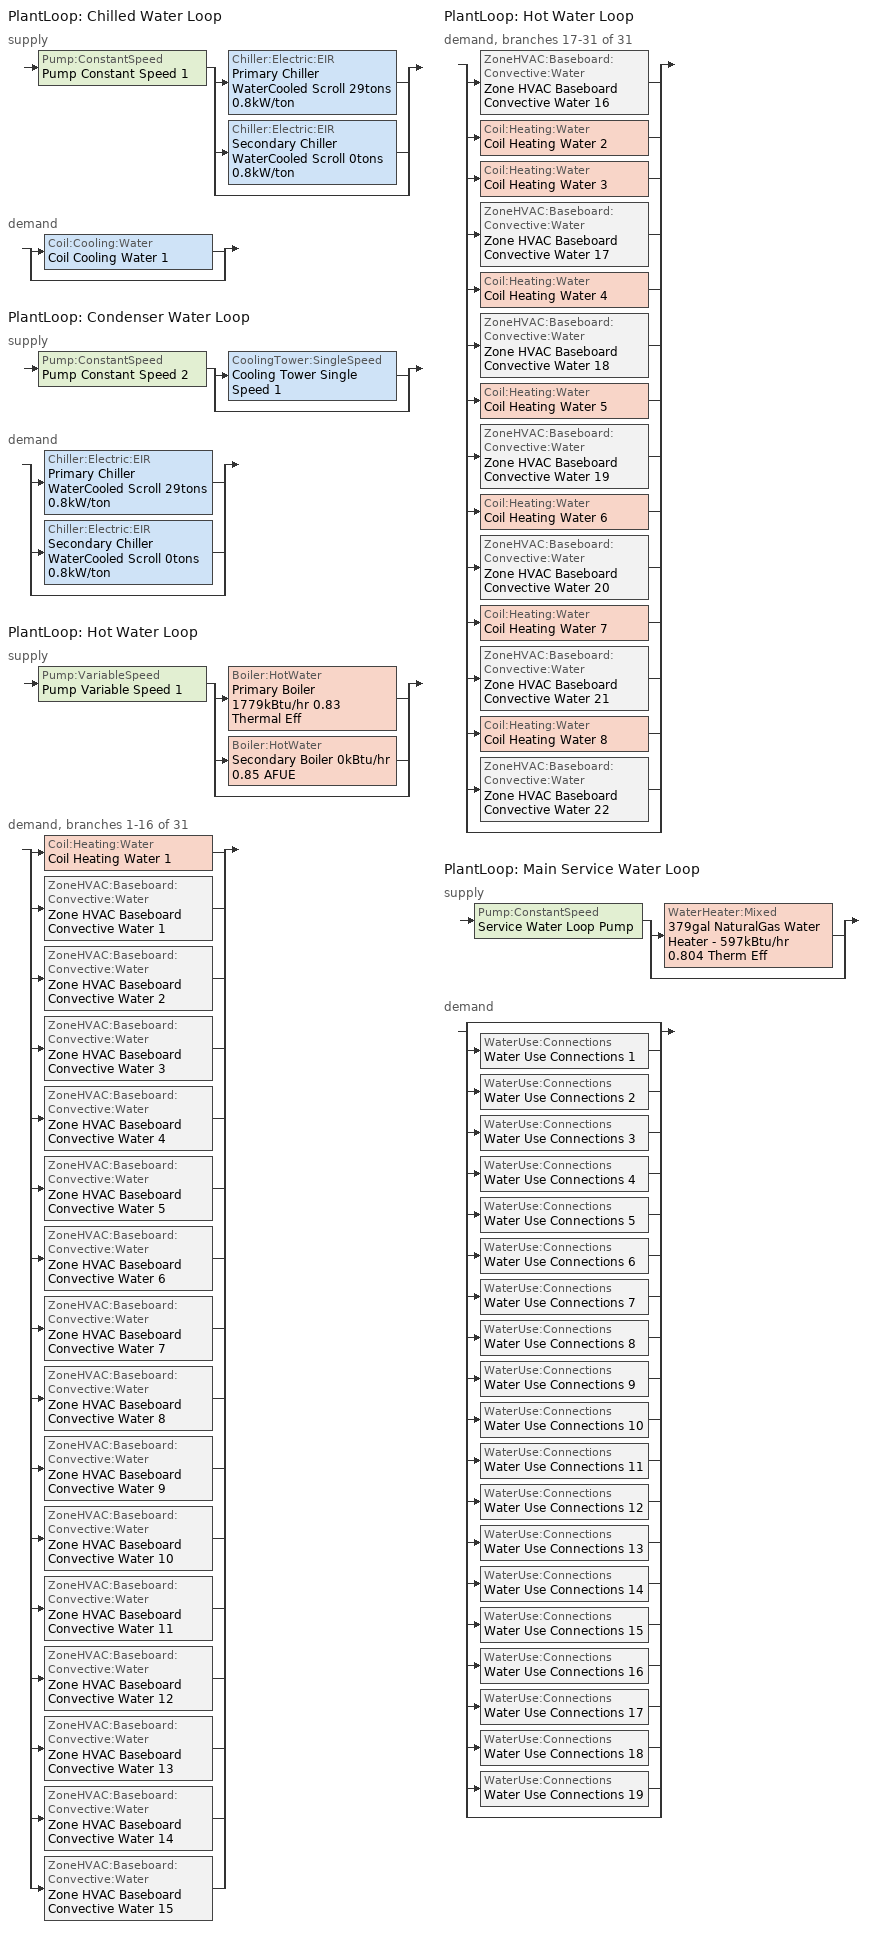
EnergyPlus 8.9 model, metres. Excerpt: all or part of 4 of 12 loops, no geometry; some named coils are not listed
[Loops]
PlantLoop 'Chilled Water Loop'
 supply: Pump:ConstantSpeed 'Pump Constant Speed 1' > split
  | Chiller:Electric:EIR 'Primary Chiller WaterCooled Scroll 29tons 0.8kW/ton'
  | Chiller:Electric:EIR 'Secondary Chiller WaterCooled Scroll 0tons 0.8kW/ton'
  | bypass
 demand: split
  | Coil:Cooling:Water 'Coil Cooling Water 1'
  | bypass
PlantLoop 'Condenser Water Loop'
 supply: Pump:ConstantSpeed 'Pump Constant Speed 2' > split
  | CoolingTower:SingleSpeed 'Cooling Tower Single Speed 1'
  | bypass
 demand: split
  | Chiller:Electric:EIR 'Primary Chiller WaterCooled Scroll 29tons 0.8kW/ton'
  | Chiller:Electric:EIR 'Secondary Chiller WaterCooled Scroll 0tons 0.8kW/ton'
  | bypass
PlantLoop 'Hot Water Loop'
 supply: Pump:VariableSpeed 'Pump Variable Speed 1' > split
  | Boiler:HotWater 'Primary Boiler 1779kBtu/hr 0.83 Thermal Eff'
  | Boiler:HotWater 'Secondary Boiler 0kBtu/hr 0.85 AFUE'
  | bypass
 demand, branches 1-16 of 31: split
  | Coil:Heating:Water 'Coil Heating Water 1'
  | ZoneHVAC:Baseboard:Convective:Water 'Zone HVAC Baseboard Convective Water 1'
  | ZoneHVAC:Baseboard:Convective:Water 'Zone HVAC Baseboard Convective Water 2'
  | ZoneHVAC:Baseboard:Convective:Water 'Zone HVAC Baseboard Convective Water 3'
  | ZoneHVAC:Baseboard:Convective:Water 'Zone HVAC Baseboard Convective Water 4'
  | ZoneHVAC:Baseboard:Convective:Water 'Zone HVAC Baseboard Convective Water 5'
  | ZoneHVAC:Baseboard:Convective:Water 'Zone HVAC Baseboard Convective Water 6'
  | ZoneHVAC:Baseboard:Convective:Water 'Zone HVAC Baseboard Convective Water 7'
  | ZoneHVAC:Baseboard:Convective:Water 'Zone HVAC Baseboard Convective Water 8'
  | ZoneHVAC:Baseboard:Convective:Water 'Zone HVAC Baseboard Convective Water 9'
  | ZoneHVAC:Baseboard:Convective:Water 'Zone HVAC Baseboard Convective Water 10'
  | ZoneHVAC:Baseboard:Convective:Water 'Zone HVAC Baseboard Convective Water 11'
  | ZoneHVAC:Baseboard:Convective:Water 'Zone HVAC Baseboard Convective Water 12'
  | ZoneHVAC:Baseboard:Convective:Water 'Zone HVAC Baseboard Convective Water 13'
  | ZoneHVAC:Baseboard:Convective:Water 'Zone HVAC Baseboard Convective Water 14'
  | ZoneHVAC:Baseboard:Convective:Water 'Zone HVAC Baseboard Convective Water 15'
PlantLoop 'Hot Water Loop'
 demand, branches 17-31 of 31: split
  | ZoneHVAC:Baseboard:Convective:Water 'Zone HVAC Baseboard Convective Water 16'
  | Coil:Heating:Water 'Coil Heating Water 2'
  | Coil:Heating:Water 'Coil Heating Water 3'
  | ZoneHVAC:Baseboard:Convective:Water 'Zone HVAC Baseboard Convective Water 17'
  | Coil:Heating:Water 'Coil Heating Water 4'
  | ZoneHVAC:Baseboard:Convective:Water 'Zone HVAC Baseboard Convective Water 18'
  | Coil:Heating:Water 'Coil Heating Water 5'
  | ZoneHVAC:Baseboard:Convective:Water 'Zone HVAC Baseboard Convective Water 19'
  | Coil:Heating:Water 'Coil Heating Water 6'
  | ZoneHVAC:Baseboard:Convective:Water 'Zone HVAC Baseboard Convective Water 20'
  | Coil:Heating:Water 'Coil Heating Water 7'
  | ZoneHVAC:Baseboard:Convective:Water 'Zone HVAC Baseboard Convective Water 21'
  | Coil:Heating:Water 'Coil Heating Water 8'
  | ZoneHVAC:Baseboard:Convective:Water 'Zone HVAC Baseboard Convective Water 22'
  | bypass
PlantLoop 'Main Service Water Loop'
 supply: Pump:ConstantSpeed 'Service Water Loop Pump' > split
  | WaterHeater:Mixed '379gal NaturalGas Water Heater - 597kBtu/hr 0.804 Therm Eff'
  | bypass
 demand: split
  | bypass
  | WaterUse:Connections 'Water Use Connections 1'
  | WaterUse:Connections 'Water Use Connections 2'
  | WaterUse:Connections 'Water Use Connections 3'
  | WaterUse:Connections 'Water Use Connections 4'
  | WaterUse:Connections 'Water Use Connections 5'
  | WaterUse:Connections 'Water Use Connections 6'
  | WaterUse:Connections 'Water Use Connections 7'
  | WaterUse:Connections 'Water Use Connections 8'
  | WaterUse:Connections 'Water Use Connections 9'
  | WaterUse:Connections 'Water Use Connections 10'
  | WaterUse:Connections 'Water Use Connections 11'
  | WaterUse:Connections 'Water Use Connections 12'
  | WaterUse:Connections 'Water Use Connections 13'
  | WaterUse:Connections 'Water Use Connections 14'
  | WaterUse:Connections 'Water Use Connections 15'
  | WaterUse:Connections 'Water Use Connections 16'
  | WaterUse:Connections 'Water Use Connections 17'
  | WaterUse:Connections 'Water Use Connections 18'
  | WaterUse:Connections 'Water Use Connections 19'
  | bypass
[ZoneHVAC:Baseboard:Convective:Water] Availability Schedule=Always On Discrete; Heating Design Capacity Method=HeatingDesignCapacity; Heating Design Capacity {W}=Autosize; Heating Design Capacity Per Floor Area {W/m2}=0; Fraction of Autosized Heating Design Capacity=0.8; U-Factor Times Area Value {W/K}=Autosize; Maximum Water Flow Rate {m3/s}=Autosize; Convergence Tolerance=0.001
Zone HVAC Baseboard Convective Water 11; Zone HVAC Baseboard Convective Water 15; Zone HVAC Baseboard Convective Water 17; Zone HVAC Baseboard Convective Water 1; Zone HVAC Baseboard Convective Water 14; Zone HVAC Baseboard Convective Water 12; Zone HVAC Baseboard Convective Water 13; Zone HVAC Baseboard Convective Water 18; Zone HVAC Baseboard Convective Water 19; Zone HVAC Baseboard Convective Water 20; Zone HVAC Baseboard Convective Water 21; Zone HVAC Baseboard Convective Water 22; Zone HVAC Baseboard Convective Water 5; Zone HVAC Baseboard Convective Water 8; Zone HVAC Baseboard Convective Water 6; Zone HVAC Baseboard Convective Water 9; Zone HVAC Baseboard Convective Water 7; Zone HVAC Baseboard Convective Water 10; Zone HVAC Baseboard Convective Water 2; Zone HVAC Baseboard Convective Water 3; Zone HVAC Baseboard Convective Water 4; Zone HVAC Baseboard Convective Water 16
[Coil:Heating:Water] Availability Schedule=Always On Discrete; U-Factor Times Area Value {W/K}=Autosize; Maximum Water Flow Rate {m3/s}=Autosize; Rated Inlet Water Temperature {C}=82.2; Rated Inlet Air Temperature {C}=16.6; Rated Outlet Water Temperature {C}=71.1; Rated Outlet Air Temperature {C}=32.2; Rated Ratio for Air and Water Convection=0.5
Name | Performance Input Method | Rated Capacity {W}
Coil Heating Water 3; Coil Heating Water 4; Coil Heating Water 5; Coil Heating Water 6; Coil Heating Water 7 | UFactorTimesAreaAndDesignWaterFlowRate | Autosize
Coil Heating Water 8 | NominalCapacity | 282.592
[SetpointManager:Scheduled] Control Variable=Temperature
Name | Schedule
Setpoint Manager Scheduled 2 | CHW Temp
Setpoint Manager Scheduled 3 | CW Temp
Service hot water setpoint manager | Service Water Loop Temp - 140F
[PlantLoop] Fluid Type=Water; Maximum Loop Flow Rate {m3/s}=Autosize; Minimum Loop Flow Rate {m3/s}=0; Plant Loop Volume {m3}=Autocalculate; Load Distribution Scheme=Optimal; Plant Loop Demand Calculation Scheme=SingleSetpoint
Name | Plant Equipment Operation Scheme | Maximum Loop Temperature {C} | Minimum Loop Temperature {C}
Chilled Water Loop | Chilled Water Loop Operation Schemes | 100 | 0
Condenser Water Loop | Condenser Water Loop Operation Schemes | 100 | 0
Hot Water Loop | Hot Water Loop Operation Schemes | 100 | 0
Main Service Water Loop | Main Service Water Loop Operation Schemes | 60 | 10
[Sizing:Plant] Sizing Option=NonCoincident; Zone Timesteps in Averaging Window=1; Coincident Sizing Factor Mode=None
Name | Loop Type | Design Loop Exit Temperature {C} | Loop Design Temperature Difference {deltaC}
Chilled Water Loop | Cooling | 7 | 6
Condenser Water Loop | Condenser | 29 | 6
Hot Water Loop | Heating | 82 | 16
Main Service Water Loop | Heating | 60 | 5
[Pump:ConstantSpeed] Design Flow Rate {m3/s}=Autosize; Design Power Consumption {W}=Autosize; Fraction of Motor Inefficiencies to Fluid Stream=0; Pump Control Type=Intermittent; Design Power Sizing Method=PowerPerFlowPerPressure; Design Electric Power per Unit Flow Rate {W/(m3/s)}=348701.1; Design Shaft Power per Unit Flow Rate per Unit Head=1.28205
Name | Design Pump Head {Pa} | Motor Efficiency
Pump Constant Speed 1 | 179352 | 0.865
Pump Constant Speed 2 | 179352 | 0.895
Service Water Loop Pump | 558704 | 0.941
[Chiller:Electric:EIR] Reference COP {W/W}=4.5032; Reference Leaving Chilled Water Temperature {C}=6.67; Reference Entering Condenser Fluid Temperature {C}=29.4; Reference Chilled Water Flow Rate {m3/s}=Autosize; Reference Condenser Fluid Flow Rate {m3/s}=Autosize; Cooling Capacity Function of Temperature Curve=WaterCooled_Scroll_CAPFT_NECB2011; Electric Input to Cooling Output Ratio Function of Temperature Curve=WaterCooled_Scroll_EIRFT_NECB2011; Electric Input to Cooling Output Ratio Function of Part Load Ratio Curve=WaterCooled_Scroll_EIRFPLR_NECB2011; Minimum Part Load Ratio=0.25; Maximum Part Load Ratio=1; Optimum Part Load Ratio=1; Minimum Unloading Ratio=0.25; Condenser Type=WaterCooled; Condenser Fan Power Ratio {W/W}=0; Fraction of Compressor Electric Consumption Rejected by Condenser=1; Leaving Chilled Water Lower Temperature Limit {C}=2; Chiller Flow Mode=LeavingSetpointModulated; Sizing Factor=1
Name | Reference Capacity {W}
Primary Chiller WaterCooled Scroll 29tons 0.8kW/ton | 101520
Secondary Chiller WaterCooled Scroll 0tons 0.8kW/ton | 0.001
[PlantEquipmentOperationSchemes] Control Scheme Schedule Name 1=Always On Discrete
Name | Control Scheme Object Type 1 | Control Scheme Name 1
Chilled Water Loop Operation Schemes | PlantEquipmentOperation:CoolingLoad | Chilled Water Loop Cooling Operation Scheme
Condenser Water Loop Operation Schemes | PlantEquipmentOperation:CoolingLoad | Condenser Water Loop Cooling Operation Scheme
Hot Water Loop Operation Schemes | PlantEquipmentOperation:HeatingLoad | Hot Water Loop Heating Operation Scheme
Main Service Water Loop Operation Schemes | PlantEquipmentOperation:HeatingLoad | Main Service Water Loop Heating Operation Scheme
[PlantEquipmentOperation:CoolingLoad] Load Range Lower Limit 1 {W}=0; Load Range Upper Limit 1 {W}=1000000000
Name | Range Equipment List Name 1
Chilled Water Loop Cooling Operation Scheme | Chilled Water Loop Cooling Equipment List
Condenser Water Loop Cooling Operation Scheme | Condenser Water Loop Cooling Equipment List
[PlantEquipmentList]
Chilled Water Loop Cooling Equipment List: Chiller:Electric:EIR, Primary Chiller WaterCooled Scroll 29tons 0.8kW/ton, Chiller:Electric:EIR, Secondary Chiller WaterCooled Scroll 0tons 0.8kW/ton
Condenser Water Loop Cooling Equipment List: CoolingTower:SingleSpeed, Cooling Tower Single Speed 1
Hot Water Loop Heating Equipment List: Boiler:HotWater, Primary Boiler 1779kBtu/hr 0.83 Thermal Eff, Boiler:HotWater, Secondary Boiler 0kBtu/hr 0.85 AFUE
Main Service Water Loop Heating Equipment List: WaterHeater:Mixed, 379gal NaturalGas Water Heater - 597kBtu/hr 0.804 Therm Eff
[CoolingTower:SingleSpeed]
Cooling Tower Single Speed 1: Design Water Flow Rate {m3/s}=Autosize; Design Air Flow Rate {m3/s}=Autosize; Design Fan Power {W}=1612.83; Design U-Factor Times Area Value {W/K}=Autosize; Free Convection Air Flow Rate {m3/s}=Autosize; Free Convection Air Flow Rate Sizing Factor=0.1; Free Convection U-Factor Times Area Value {W/K}=Autosize; Free Convection U-Factor Times Area Value Sizing Factor=0.1; Performance Input Method=UFactorTimesAreaAndDesignWaterFlowRate; Heat Rejection Capacity and Nominal Capacity Sizing Ratio=1.25; Free Convection Capacity {W}=0; Free Convection Nominal Capacity Sizing Factor=0.1; Design Inlet Air Dry-Bulb Temperature {C}=24; Design Inlet Air Wet-Bulb Temperature {C}=24; Design Approach Temperature {deltaC}=5; Design Range Temperature {deltaC}=5; Basin Heater Capacity {W/K}=0; Basin Heater Setpoint Temperature {C}=2; Evaporation Loss Mode=LossFactor; Evaporation Loss Factor {percent/K}=0.2; Drift Loss Percent {percent}=0.008; Blowdown Calculation Mode=ConcentrationRatio; Blowdown Concentration Ratio=3; Capacity Control=FanCycling; Number of Cells=1; Cell Control=MinimalCell; Cell Minimum  Water Flow Rate Fraction=0.33; Cell Maximum Water Flow Rate Fraction=2.5; Sizing Factor=1
[Pump:VariableSpeed]
Pump Variable Speed 1: Design Maximum Flow Rate {m3/s}=Autosize; Design Pump Head {Pa}=179352; Design Power Consumption {W}=Autosize; Motor Efficiency=0.895; Fraction of Motor Inefficiencies to Fluid Stream=0; Coefficient 1 of the Part Load Performance Curve=0; Coefficient 2 of the Part Load Performance Curve=1; Coefficient 3 of the Part Load Performance Curve=0; Coefficient 4 of the Part Load Performance Curve=0; Design Minimum Flow Rate {m3/s}=0; Pump Control Type=Intermittent; Skin Loss Radiative Fraction=0.5; Design Power Sizing Method=PowerPerFlowPerPressure; Design Electric Power per Unit Flow Rate {W/(m3/s)}=348701.1; Design Shaft Power per Unit Flow Rate per Unit Head=1.28205; Design Minimum Flow Rate Fraction=0
[Boiler:HotWater] Fuel Type=NaturalGas; Design Water Outlet Temperature {C}=82; Design Water Flow Rate {m3/s}=Autosize; Maximum Part Load Ratio=1; Optimum Part Load Ratio=1; Water Outlet Upper Temperature Limit {C}=99; Parasitic Electric Load {W}=0; Sizing Factor=1
Name | Nominal Capacity {W} | Nominal Thermal Efficiency | Minimum Part Load Ratio | Boiler Flow Mode
Primary Boiler 1779kBtu/hr 0.83 Thermal Eff | 521270 | 0.83 | 0.25 | LeavingSetpointModulated
Secondary Boiler 0kBtu/hr 0.85 AFUE | 0.001 | 0.85 | 0 | ConstantFlow
[SetpointManager:OutdoorAirReset]
Setpoint Manager Outdoor Air Reset 1: Control Variable=Temperature; Setpoint at Outdoor Low Temperature {C}=82; Outdoor Low Temperature {C}=-16; Setpoint at Outdoor High Temperature {C}=60; Outdoor High Temperature {C}=0
[PlantEquipmentOperation:HeatingLoad] Load Range Lower Limit 1 {W}=0; Load Range Upper Limit 1 {W}=1000000000
Name | Range Equipment List Name 1
Hot Water Loop Heating Operation Scheme | Hot Water Loop Heating Equipment List
Main Service Water Loop Heating Operation Scheme | Main Service Water Loop Heating Equipment List
[WaterHeater:Mixed]
379gal NaturalGas Water Heater - 597kBtu/hr 0.804 Therm Eff: Tank Volume {m3}=1.43368; Setpoint Temperature Schedule=Service Water Loop Temp - 140F; Deadband Temperature Difference {deltaC}=2; Maximum Temperature Limit {C}=82.2222; Heater Control Type=Cycle; Heater Maximum Capacity {W}=175059; Heater Ignition Minimum Flow Rate {m3/s}=0; Heater Ignition Delay {s}=0; Heater Fuel Type=NaturalGas; Heater Thermal Efficiency=0.803867; Part Load Factor Curve=SWH-EFFFPLR-NECB2011; Off Cycle Parasitic Fuel Consumption Rate {W}=20; Off Cycle Parasitic Fuel Type=NaturalGas; Off Cycle Parasitic Heat Fraction to Tank=0.8; On Cycle Parasitic Fuel Consumption Rate {W}=0; On Cycle Parasitic Fuel Type=NaturalGas; On Cycle Parasitic Heat Fraction to Tank=0; Ambient Temperature Indicator=Schedule; Ambient Temperature Schedule=Water Heater Ambient Temp Schedule - 70F; Off Cycle Loss Coefficient to Ambient Temperature {W/K}=17.4077; Off Cycle Loss Fraction to Zone=1; On Cycle Loss Coefficient to Ambient Temperature {W/K}=17.4077; On Cycle Loss Fraction to Zone=1; Use Side Effectiveness=1; Source Side Effectiveness=1; Use Side Design Flow Rate {m3/s}=Autosize; Source Side Design Flow Rate {m3/s}=Autosize; Indirect Water Heating Recovery Time {hr}=1.5; Source Side Flow Control Mode=IndirectHeatPrimarySetpoint
[WaterUse:Connections]
Name | Water Use Equipment Name 1
Water Use Connections 1 | Banquet_flr_6 Service Water Use 0.34gal/min
Water Use Connections 2 | Basement Service Water Use 0.5gal/min
Water Use Connections 3 | Cafe_flr_1 Service Water Use 0.02gal/min
Water Use Connections 4 | Dining_flr_6 Service Water Use 0.34gal/min
Water Use Connections 5 | Kitchen_flr_6 Service Water Use 0.05gal/min
Water Use Connections 6 | Laundry_flr_1 Service Water Use 0.02gal/min
Water Use Connections 7 | Lobby_flr_1 Service Water Use 0.33gal/min
Water Use Connections 8 | Retail_1_flr_1 Service Water Use 0.01gal/min
Water Use Connections 9 | Retail_2_flr_1 Service Water Use 0.01gal/min
Water Use Connections 10 | Room_1_flr_3 Service Water Use 0.32gal/min
Water Use Connections 11 | Room_1_flr_6 Service Water Use 0.08gal/min
Water Use Connections 12 | Room_2_flr_3 Service Water Use 0.32gal/min
Water Use Connections 13 | Room_2_flr_6 Service Water Use 0.08gal/min
Water Use Connections 14 | Room_3_mult19_flr_3 Service Water Use 3.77gal/min
Water Use Connections 15 | Room_3_mult9_flr_6 Service Water Use 0.45gal/min
Water Use Connections 16 | Room_4_mult19_flr_3 Service Water Use 3.77gal/min
Water Use Connections 17 | Room_5_flr_3 Service Water Use 0.32gal/min
Water Use Connections 18 | Room_6_flr_3 Service Water Use 0.32gal/min
Water Use Connections 19 | Storage_flr_1 Service Water Use 0.02gal/min
[WaterUse:Equipment]
Name | Peak Flow Rate {m3/s} | Flow Rate Fraction Schedule | Target Temperature Schedule | Zone | Sensible Fraction Schedule | Latent Fraction Schedule
Banquet_flr_6 Service Water Use 0.34gal/min | 2.11381e-05 | NECB-B-Service Water Heating | Schedule Ruleset 5 | Sp-Banquet_Flr_6 Sys-3 Flr-4 Sch-B HPlcmt-north ZN | Schedule Ruleset 3 | Schedule Ruleset 4
Basement Service Water Use 0.5gal/min | 3.15301e-05 | NECB-E-Service Water Heating | Schedule Ruleset 8 | Sp-Basement Sys-4 Flr-1 Sch-E HPlcmt-north ZN | Schedule Ruleset 6 | Schedule Ruleset 7
Cafe_flr_1 Service Water Use 0.02gal/min | 1.50463e-06 | NECB-C-Service Water Heating | Schedule Ruleset 11 | Sp-Cafe_Flr_1 Sys-6 Flr-2 Sch-C HPlcmt-south ZN | Schedule Ruleset 9 | Schedule Ruleset 10
Dining_flr_6 Service Water Use 0.34gal/min | 2.11381e-05 | NECB-B-Service Water Heating | Schedule Ruleset 14 | Sp-Dining_Flr_6 Sys-3 Flr-4 Sch-B HPlcmt-north ZN | Schedule Ruleset 12 | Schedule Ruleset 13
Kitchen_flr_6 Service Water Use 0.05gal/min | 3.29204e-06 | NECB-B-Service Water Heating | Schedule Ruleset 17 | Sp-Kitchen_Flr_6 Sys-3 Flr-4 Sch-B HPlcmt-east ZN | Schedule Ruleset 15 | Schedule Ruleset 16
Laundry_flr_1 Service Water Use 0.02gal/min | 1.24346e-06 | NECB-C-Service Water Heating | Schedule Ruleset 20 | Sp-Laundry_Flr_1 Sys-6 Flr-2 Sch-C HPlcmt-east ZN | Schedule Ruleset 18 | Schedule Ruleset 19
Lobby_flr_1 Service Water Use 0.33gal/min | 2.08442e-05 | NECB-H-Service Water Heating | Schedule Ruleset 23 | Sp-Lobby_Flr_1 Sys-6 Flr-2 Sch-H HPlcmt-north ZN | Schedule Ruleset 21 | Schedule Ruleset 22
Retail_1_flr_1 Service Water Use 0.01gal/min | 4.74976e-07 | NECB-C-Service Water Heating | Schedule Ruleset 26 | Sp-Retail_1_Flr_1 Sys-6 Flr-2 Sch-C HPlcmt-south ZN | Schedule Ruleset 24 | Schedule Ruleset 25
Retail_2_flr_1 Service Water Use 0.01gal/min | 5.50024e-07 | NECB-C-Service Water Heating | Schedule Ruleset 29 | Sp-Retail_2_Flr_1 Sys-6 Flr-2 Sch-C HPlcmt-west ZN | Schedule Ruleset 27 | Schedule Ruleset 28
Room_1_flr_3 Service Water Use 0.32gal/min | 1.98965e-05 | NECB-F-Service Water Heating | Schedule Ruleset 32 | Sp-Room_1_Flr_3 Sys-1 Flr-3 Sch-F HPlcmt-west ZN | Schedule Ruleset 30 | Schedule Ruleset 31
Room_1_flr_6 Service Water Use 0.08gal/min | 4.97412e-06 | NECB-F-Service Water Heating | Schedule Ruleset 35 | Sp-Room_1_Flr_6 Sys-1 Flr-4 Sch-F HPlcmt-west ZN | Schedule Ruleset 33 | Schedule Ruleset 34
Room_2_flr_3 Service Water Use 0.32gal/min | 1.98942e-05 | NECB-F-Service Water Heating | Schedule Ruleset 38 | Sp-Room_2_Flr_3 Sys-1 Flr-3 Sch-F HPlcmt-west ZN | Schedule Ruleset 36 | Schedule Ruleset 37
Room_2_flr_6 Service Water Use 0.08gal/min | 4.97354e-06 | NECB-F-Service Water Heating | Schedule Ruleset 41 | Sp-Room_2_Flr_6 Sys-1 Flr-4 Sch-F HPlcmt-west ZN | Schedule Ruleset 39 | Schedule Ruleset 40
Room_3_mult19_flr_3 Service Water Use 3.77gal/min | 0.000237579 | NECB-F-Service Water Heating | Schedule Ruleset 44 | Sp-Room_3_Mult19_Flr_3 Sys-1 Flr-3 Sch-F HPlcmt-south ZN | Schedule Ruleset 42 | Schedule Ruleset 43
Room_3_mult9_flr_6 Service Water Use 0.45gal/min | 2.81421e-05 | NECB-F-Service Water Heating | Schedule Ruleset 47 | Sp-Room_3_Mult9_Flr_6 Sys-1 Flr-4 Sch-F HPlcmt-south ZN | Schedule Ruleset 45 | Schedule Ruleset 46
Room_4_mult19_flr_3 Service Water Use 3.77gal/min | 0.000237644 | NECB-F-Service Water Heating | Schedule Ruleset 50 | Sp-Room_4_Mult19_Flr_3 Sys-1 Flr-3 Sch-F HPlcmt-north ZN | Schedule Ruleset 48 | Schedule Ruleset 49
Room_5_flr_3 Service Water Use 0.32gal/min | 1.98965e-05 | NECB-F-Service Water Heating | Schedule Ruleset 53 | Sp-Room_5_Flr_3 Sys-1 Flr-3 Sch-F HPlcmt-east ZN | Schedule Ruleset 51 | Schedule Ruleset 52
Room_6_flr_3 Service Water Use 0.32gal/min | 1.98942e-05 | NECB-F-Service Water Heating | Schedule Ruleset 56 | Sp-Room_6_Flr_3 Sys-1 Flr-3 Sch-F HPlcmt-east ZN | Schedule Ruleset 54 | Schedule Ruleset 55
Storage_flr_1 Service Water Use 0.02gal/min | 1.50987e-06 | NECB-E-Service Water Heating | Schedule Ruleset 59 | Sp-Storage_Flr_1 Sys-4 Flr-2 Sch-E HPlcmt-north ZN | Schedule Ruleset 57 | Schedule Ruleset 58
[Schedule:Day:Interval]
NECB-B-Service Water Heating Default; NECB-B-Service Water Heating Default|Wkdy Day: No, 01:00, 0.6, 02:00, 0.5, 09:00, 0.05, 11:00, 0.7, 12:00, 0.4, 13:00, 0.5, 15:00, 0.6, 16:00, 0.4, 18:00, 0.3, 19:00, 0.4, 20:00, 0.5, 22:00, 0.8, 24:00, 0.9
NECB-B-Service Water Heating Sat Day: No, 01:00, 0.7, 02:00, 0.6, 09:00, 0.05, 11:00, 0.7, 12:00, 0.4, 13:00, 0.5, 15:00, 0.6, 16:00, 0.4, 18:00, 0.3, 19:00, 0.4, 20:00, 0.5, 22:00, 0.8, 24:00, 0.9
NECB-B-Service Water Heating Sun|Hol Day: No, 01:00, 0.5, 02:00, 0.6, 09:00, 0.05, 11:00, 0.7, 12:00, 0.4, 13:00, 0.5, 15:00, 0.6, 16:00, 0.4, 18:00, 0.3, 19:00, 0.4, 20:00, 0.5, 22:00, 0.8, 24:00, 0.5
NECB-C-Service Water Heating Default; NECB-C-Service Water Heating Default|Wkdy Day: No, 08:00, 0.05, 09:00, 0.1, 10:00, 0.2, 11:00, 0.3, 12:00, 0.4, 16:00, 0.8, 17:00, 0.6, 18:00, 0.4, 19:00, 0.3, 21:00, 0.2, 24:00, 0.05
NECB-C-Service Water Heating Sat Day: No, 08:00, 0.05, 09:00, 0.1, 10:00, 0.2, 11:00, 0.3, 12:00, 0.5, 16:00, 0.9, 17:00, 0.7, 18:00, 0.5, 19:00, 0.3, 21:00, 0.2, 24:00, 0.05
NECB-C-Service Water Heating Sun|Hol Day: No, 08:00, 0.05, 09:00, 0.1, 10:00, 0.2, 11:00, 0.3, 12:00, 0.5, 17:00, 0.9, 18:00, 0.5, 19:00, 0.3, 24:00, 0.05
NECB-E-Service Water Heating Default; NECB-E-Service Water Heating Default|Wkdy Day: No, 08:00, 0.05, 09:00, 0.1, 10:00, 0.4, 12:00, 0.5, 13:00, 0.7, 14:00, 0.9, 15:00, 0.8, 16:00, 0.7, 17:00, 0.8, 18:00, 0.3, 24:00, 0.05
NECB-E-Service Water Heating Sat Day: No, 10:00, 0.05, 12:00, 0.2, 13:00, 0.4, 16:00, 0.2, 24:00, 0.05
NECB-E-Service Water Heating Sun|Hol Day; Schedule Day 12; Schedule Day 15; Schedule Day 18; Schedule Day 21; Schedule Day 24; Schedule Day 27; Schedule Day 30; Schedule Day 33; Schedule Day 36; Schedule Day 39; Schedule Day 42; Schedule Day 45; Schedule Day 48; Schedule Day 51; Schedule Day 54; Schedule Day 57; Schedule Day 60; Schedule Day 63; Schedule Day 9: No, 24:00, 0.05
NECB-F-Service Water Heating Default; NECB-F-Service Water Heating Default|Wkdy Day; NECB-F-Service Water Heating Sat Day; NECB-F-Service Water Heating Sun|Hol Day: No, 01:00, 0.35, 02:00, 0.21, 03:00, 0.14, 05:00, 0.07, 06:00, 0.14, 07:00, 0.28, 08:00, 0.42, 09:00, 0.63, 10:00, 0.49, 12:00, 0.35, 13:00, 0.28, 14:00, 0.35, 15:00, 0.28, 19:00, 0.21, 20:00, 0.35, 24:00, 0.49
NECB-H-Service Water Heating Default; NECB-H-Service Water Heating Default|Wkdy Day; NECB-H-Service Water Heating Sat Day; NECB-H-Service Water Heating Sun|Hol Day: No, 24:00, 0.9
satCHW Temp 1; Schedule Day 4; sunCHW Temp 1; wkdCHW Temp 1: No, 01:00, 7, 02:00, 7, 03:00, 7, 04:00, 7, 05:00, 7, 06:00, 7, 07:00, 7, 08:00, 7, 09:00, 7, 10:00, 7, 11:00, 7, 12:00, 7, 13:00, 7, 14:00, 7, 15:00, 7, 16:00, 7, 17:00, 7, 18:00, 7, 19:00, 7, 20:00, 7, 21:00, 7, 22:00, 7, 23:00, 7, 24:00, 7
satCW Temp 1; Schedule Day 5; sunCW Temp 1; wkdCW Temp 1: No, 01:00, 29, 02:00, 29, 03:00, 29, 04:00, 29, 05:00, 29, 06:00, 29, 07:00, 29, 08:00, 29, 09:00, 29, 10:00, 29, 11:00, 29, 12:00, 29, 13:00, 29, 14:00, 29, 15:00, 29, 16:00, 29, 17:00, 29, 18:00, 29, 19:00, 29, 20:00, 29, 21:00, 29, 22:00, 29, 23:00, 29, 24:00, 29
Schedule Day 10; Schedule Day 13; Schedule Day 16; Schedule Day 19; Schedule Day 22; Schedule Day 25; Schedule Day 28; Schedule Day 31; Schedule Day 34; Schedule Day 37; Schedule Day 40; Schedule Day 43; Schedule Day 46; Schedule Day 49; Schedule Day 52; Schedule Day 55; Schedule Day 58; Schedule Day 61; Schedule Day 64; Service Water Loop Temp - 140F Default: No, 24:00, 60
Schedule Day 11; Schedule Day 14; Schedule Day 17; Schedule Day 20; Schedule Day 23; Schedule Day 26; Schedule Day 29; Schedule Day 32; Schedule Day 35; Schedule Day 38; Schedule Day 41; Schedule Day 44; Schedule Day 47; Schedule Day 50; Schedule Day 53; Schedule Day 56; Schedule Day 59; Schedule Day 62; Schedule Day 8: No, 24:00, 0.2
Water Heater Ambient Temp Schedule - 70F Default: No, 24:00, 21.1111
[Schedule:Week:Daily]
CHW Temp Week Rule - Jan1-Dec31: sunCHW Temp 1, wkdCHW Temp 1, wkdCHW Temp 1, wkdCHW Temp 1, wkdCHW Temp 1, wkdCHW Temp 1, satCHW Temp 1, Schedule Day 4, Schedule Day 4, Schedule Day 4, Schedule Day 4, Schedule Day 4
CW Temp Week Rule - Jan1-Dec31: sunCW Temp 1, wkdCW Temp 1, wkdCW Temp 1, wkdCW Temp 1, wkdCW Temp 1, wkdCW Temp 1, satCW Temp 1, Schedule Day 5, Schedule Day 5, Schedule Day 5, Schedule Day 5, Schedule Day 5
NECB-B-Service Water Heating Week Rule - Jan1-Dec31: NECB-B-Service Water Heating Sun|Hol Day, NECB-B-Service Water Heating Default|Wkdy Day, NECB-B-Service Water Heating Default|Wkdy Day, NECB-B-Service Water Heating Default|Wkdy Day, NECB-B-Service Water Heating Default|Wkdy Day, NECB-B-Service Water Heating Default|Wkdy Day, NECB-B-Service Water Heating Sat Day, NECB-B-Service Water Heating Default, NECB-B-Service Water Heating Default, NECB-B-Service Water Heating Default, NECB-B-Service Water Heating Default, NECB-B-Service Water Heating Default
NECB-C-Service Water Heating Week Rule - Jan1-Dec31: NECB-C-Service Water Heating Sun|Hol Day, NECB-C-Service Water Heating Default|Wkdy Day, NECB-C-Service Water Heating Default|Wkdy Day, NECB-C-Service Water Heating Default|Wkdy Day, NECB-C-Service Water Heating Default|Wkdy Day, NECB-C-Service Water Heating Default|Wkdy Day, NECB-C-Service Water Heating Sat Day, NECB-C-Service Water Heating Default, NECB-C-Service Water Heating Default, NECB-C-Service Water Heating Default, NECB-C-Service Water Heating Default, NECB-C-Service Water Heating Default
NECB-E-Service Water Heating Week Rule - Jan1-Dec31: NECB-E-Service Water Heating Sun|Hol Day, NECB-E-Service Water Heating Default|Wkdy Day, NECB-E-Service Water Heating Default|Wkdy Day, NECB-E-Service Water Heating Default|Wkdy Day, NECB-E-Service Water Heating Default|Wkdy Day, NECB-E-Service Water Heating Default|Wkdy Day, NECB-E-Service Water Heating Sat Day, NECB-E-Service Water Heating Default, NECB-E-Service Water Heating Default, NECB-E-Service Water Heating Default, NECB-E-Service Water Heating Default, NECB-E-Service Water Heating Default
NECB-F-Service Water Heating Week Rule - Jan1-Dec31: NECB-F-Service Water Heating Sun|Hol Day, NECB-F-Service Water Heating Default|Wkdy Day, NECB-F-Service Water Heating Default|Wkdy Day, NECB-F-Service Water Heating Default|Wkdy Day, NECB-F-Service Water Heating Default|Wkdy Day, NECB-F-Service Water Heating Default|Wkdy Day, NECB-F-Service Water Heating Sat Day, NECB-F-Service Water Heating Default, NECB-F-Service Water Heating Default, NECB-F-Service Water Heating Default, NECB-F-Service Water Heating Default, NECB-F-Service Water Heating Default
NECB-H-Service Water Heating Week Rule - Jan1-Dec31: NECB-H-Service Water Heating Sun|Hol Day, NECB-H-Service Water Heating Default|Wkdy Day, NECB-H-Service Water Heating Default|Wkdy Day, NECB-H-Service Water Heating Default|Wkdy Day, NECB-H-Service Water Heating Default|Wkdy Day, NECB-H-Service Water Heating Default|Wkdy Day, NECB-H-Service Water Heating Sat Day, NECB-H-Service Water Heating Default, NECB-H-Service Water Heating Default, NECB-H-Service Water Heating Default, NECB-H-Service Water Heating Default, NECB-H-Service Water Heating Default
Schedule Ruleset 10 Week Rule - Jan1-Dec31: Schedule Day 15, Schedule Day 15, Schedule Day 15, Schedule Day 15, Schedule Day 15, Schedule Day 15, Schedule Day 15, Schedule Day 15, Schedule Day 15, Schedule Day 15, Schedule Day 15, Schedule Day 15
Schedule Ruleset 11 Week Rule - Jan1-Dec31: Schedule Day 16, Schedule Day 16, Schedule Day 16, Schedule Day 16, Schedule Day 16, Schedule Day 16, Schedule Day 16, Schedule Day 16, Schedule Day 16, Schedule Day 16, Schedule Day 16, Schedule Day 16
Schedule Ruleset 12 Week Rule - Jan1-Dec31: Schedule Day 17, Schedule Day 17, Schedule Day 17, Schedule Day 17, Schedule Day 17, Schedule Day 17, Schedule Day 17, Schedule Day 17, Schedule Day 17, Schedule Day 17, Schedule Day 17, Schedule Day 17
Schedule Ruleset 13 Week Rule - Jan1-Dec31: Schedule Day 18, Schedule Day 18, Schedule Day 18, Schedule Day 18, Schedule Day 18, Schedule Day 18, Schedule Day 18, Schedule Day 18, Schedule Day 18, Schedule Day 18, Schedule Day 18, Schedule Day 18
Schedule Ruleset 14 Week Rule - Jan1-Dec31: Schedule Day 19, Schedule Day 19, Schedule Day 19, Schedule Day 19, Schedule Day 19, Schedule Day 19, Schedule Day 19, Schedule Day 19, Schedule Day 19, Schedule Day 19, Schedule Day 19, Schedule Day 19
Schedule Ruleset 15 Week Rule - Jan1-Dec31: Schedule Day 20, Schedule Day 20, Schedule Day 20, Schedule Day 20, Schedule Day 20, Schedule Day 20, Schedule Day 20, Schedule Day 20, Schedule Day 20, Schedule Day 20, Schedule Day 20, Schedule Day 20
Schedule Ruleset 16 Week Rule - Jan1-Dec31: Schedule Day 21, Schedule Day 21, Schedule Day 21, Schedule Day 21, Schedule Day 21, Schedule Day 21, Schedule Day 21, Schedule Day 21, Schedule Day 21, Schedule Day 21, Schedule Day 21, Schedule Day 21
Schedule Ruleset 17 Week Rule - Jan1-Dec31: Schedule Day 22, Schedule Day 22, Schedule Day 22, Schedule Day 22, Schedule Day 22, Schedule Day 22, Schedule Day 22, Schedule Day 22, Schedule Day 22, Schedule Day 22, Schedule Day 22, Schedule Day 22
Schedule Ruleset 18 Week Rule - Jan1-Dec31: Schedule Day 23, Schedule Day 23, Schedule Day 23, Schedule Day 23, Schedule Day 23, Schedule Day 23, Schedule Day 23, Schedule Day 23, Schedule Day 23, Schedule Day 23, Schedule Day 23, Schedule Day 23
Schedule Ruleset 19 Week Rule - Jan1-Dec31: Schedule Day 24, Schedule Day 24, Schedule Day 24, Schedule Day 24, Schedule Day 24, Schedule Day 24, Schedule Day 24, Schedule Day 24, Schedule Day 24, Schedule Day 24, Schedule Day 24, Schedule Day 24
Schedule Ruleset 20 Week Rule - Jan1-Dec31: Schedule Day 25, Schedule Day 25, Schedule Day 25, Schedule Day 25, Schedule Day 25, Schedule Day 25, Schedule Day 25, Schedule Day 25, Schedule Day 25, Schedule Day 25, Schedule Day 25, Schedule Day 25
Schedule Ruleset 21 Week Rule - Jan1-Dec31: Schedule Day 26, Schedule Day 26, Schedule Day 26, Schedule Day 26, Schedule Day 26, Schedule Day 26, Schedule Day 26, Schedule Day 26, Schedule Day 26, Schedule Day 26, Schedule Day 26, Schedule Day 26
Schedule Ruleset 22 Week Rule - Jan1-Dec31: Schedule Day 27, Schedule Day 27, Schedule Day 27, Schedule Day 27, Schedule Day 27, Schedule Day 27, Schedule Day 27, Schedule Day 27, Schedule Day 27, Schedule Day 27, Schedule Day 27, Schedule Day 27
Schedule Ruleset 23 Week Rule - Jan1-Dec31: Schedule Day 28, Schedule Day 28, Schedule Day 28, Schedule Day 28, Schedule Day 28, Schedule Day 28, Schedule Day 28, Schedule Day 28, Schedule Day 28, Schedule Day 28, Schedule Day 28, Schedule Day 28
Schedule Ruleset 24 Week Rule - Jan1-Dec31: Schedule Day 29, Schedule Day 29, Schedule Day 29, Schedule Day 29, Schedule Day 29, Schedule Day 29, Schedule Day 29, Schedule Day 29, Schedule Day 29, Schedule Day 29, Schedule Day 29, Schedule Day 29
Schedule Ruleset 25 Week Rule - Jan1-Dec31: Schedule Day 30, Schedule Day 30, Schedule Day 30, Schedule Day 30, Schedule Day 30, Schedule Day 30, Schedule Day 30, Schedule Day 30, Schedule Day 30, Schedule Day 30, Schedule Day 30, Schedule Day 30
Schedule Ruleset 26 Week Rule - Jan1-Dec31: Schedule Day 31, Schedule Day 31, Schedule Day 31, Schedule Day 31, Schedule Day 31, Schedule Day 31, Schedule Day 31, Schedule Day 31, Schedule Day 31, Schedule Day 31, Schedule Day 31, Schedule Day 31
Schedule Ruleset 27 Week Rule - Jan1-Dec31: Schedule Day 32, Schedule Day 32, Schedule Day 32, Schedule Day 32, Schedule Day 32, Schedule Day 32, Schedule Day 32, Schedule Day 32, Schedule Day 32, Schedule Day 32, Schedule Day 32, Schedule Day 32
Schedule Ruleset 28 Week Rule - Jan1-Dec31: Schedule Day 33, Schedule Day 33, Schedule Day 33, Schedule Day 33, Schedule Day 33, Schedule Day 33, Schedule Day 33, Schedule Day 33, Schedule Day 33, Schedule Day 33, Schedule Day 33, Schedule Day 33
Schedule Ruleset 29 Week Rule - Jan1-Dec31: Schedule Day 34, Schedule Day 34, Schedule Day 34, Schedule Day 34, Schedule Day 34, Schedule Day 34, Schedule Day 34, Schedule Day 34, Schedule Day 34, Schedule Day 34, Schedule Day 34, Schedule Day 34
Schedule Ruleset 3 Week Rule - Jan1-Dec31: Schedule Day 8, Schedule Day 8, Schedule Day 8, Schedule Day 8, Schedule Day 8, Schedule Day 8, Schedule Day 8, Schedule Day 8, Schedule Day 8, Schedule Day 8, Schedule Day 8, Schedule Day 8
Schedule Ruleset 30 Week Rule - Jan1-Dec31: Schedule Day 35, Schedule Day 35, Schedule Day 35, Schedule Day 35, Schedule Day 35, Schedule Day 35, Schedule Day 35, Schedule Day 35, Schedule Day 35, Schedule Day 35, Schedule Day 35, Schedule Day 35
Schedule Ruleset 31 Week Rule - Jan1-Dec31: Schedule Day 36, Schedule Day 36, Schedule Day 36, Schedule Day 36, Schedule Day 36, Schedule Day 36, Schedule Day 36, Schedule Day 36, Schedule Day 36, Schedule Day 36, Schedule Day 36, Schedule Day 36
Schedule Ruleset 32 Week Rule - Jan1-Dec31: Schedule Day 37, Schedule Day 37, Schedule Day 37, Schedule Day 37, Schedule Day 37, Schedule Day 37, Schedule Day 37, Schedule Day 37, Schedule Day 37, Schedule Day 37, Schedule Day 37, Schedule Day 37
Schedule Ruleset 33 Week Rule - Jan1-Dec31: Schedule Day 38, Schedule Day 38, Schedule Day 38, Schedule Day 38, Schedule Day 38, Schedule Day 38, Schedule Day 38, Schedule Day 38, Schedule Day 38, Schedule Day 38, Schedule Day 38, Schedule Day 38
Schedule Ruleset 34 Week Rule - Jan1-Dec31: Schedule Day 39, Schedule Day 39, Schedule Day 39, Schedule Day 39, Schedule Day 39, Schedule Day 39, Schedule Day 39, Schedule Day 39, Schedule Day 39, Schedule Day 39, Schedule Day 39, Schedule Day 39
Schedule Ruleset 35 Week Rule - Jan1-Dec31: Schedule Day 40, Schedule Day 40, Schedule Day 40, Schedule Day 40, Schedule Day 40, Schedule Day 40, Schedule Day 40, Schedule Day 40, Schedule Day 40, Schedule Day 40, Schedule Day 40, Schedule Day 40
Schedule Ruleset 36 Week Rule - Jan1-Dec31: Schedule Day 41, Schedule Day 41, Schedule Day 41, Schedule Day 41, Schedule Day 41, Schedule Day 41, Schedule Day 41, Schedule Day 41, Schedule Day 41, Schedule Day 41, Schedule Day 41, Schedule Day 41
Schedule Ruleset 37 Week Rule - Jan1-Dec31: Schedule Day 42, Schedule Day 42, Schedule Day 42, Schedule Day 42, Schedule Day 42, Schedule Day 42, Schedule Day 42, Schedule Day 42, Schedule Day 42, Schedule Day 42, Schedule Day 42, Schedule Day 42
Schedule Ruleset 38 Week Rule - Jan1-Dec31: Schedule Day 43, Schedule Day 43, Schedule Day 43, Schedule Day 43, Schedule Day 43, Schedule Day 43, Schedule Day 43, Schedule Day 43, Schedule Day 43, Schedule Day 43, Schedule Day 43, Schedule Day 43
Schedule Ruleset 39 Week Rule - Jan1-Dec31: Schedule Day 44, Schedule Day 44, Schedule Day 44, Schedule Day 44, Schedule Day 44, Schedule Day 44, Schedule Day 44, Schedule Day 44, Schedule Day 44, Schedule Day 44, Schedule Day 44, Schedule Day 44
Schedule Ruleset 4 Week Rule - Jan1-Dec31: Schedule Day 9, Schedule Day 9, Schedule Day 9, Schedule Day 9, Schedule Day 9, Schedule Day 9, Schedule Day 9, Schedule Day 9, Schedule Day 9, Schedule Day 9, Schedule Day 9, Schedule Day 9
Schedule Ruleset 40 Week Rule - Jan1-Dec31: Schedule Day 45, Schedule Day 45, Schedule Day 45, Schedule Day 45, Schedule Day 45, Schedule Day 45, Schedule Day 45, Schedule Day 45, Schedule Day 45, Schedule Day 45, Schedule Day 45, Schedule Day 45
Schedule Ruleset 41 Week Rule - Jan1-Dec31: Schedule Day 46, Schedule Day 46, Schedule Day 46, Schedule Day 46, Schedule Day 46, Schedule Day 46, Schedule Day 46, Schedule Day 46, Schedule Day 46, Schedule Day 46, Schedule Day 46, Schedule Day 46
Schedule Ruleset 42 Week Rule - Jan1-Dec31: Schedule Day 47, Schedule Day 47, Schedule Day 47, Schedule Day 47, Schedule Day 47, Schedule Day 47, Schedule Day 47, Schedule Day 47, Schedule Day 47, Schedule Day 47, Schedule Day 47, Schedule Day 47
Schedule Ruleset 43 Week Rule - Jan1-Dec31: Schedule Day 48, Schedule Day 48, Schedule Day 48, Schedule Day 48, Schedule Day 48, Schedule Day 48, Schedule Day 48, Schedule Day 48, Schedule Day 48, Schedule Day 48, Schedule Day 48, Schedule Day 48
Schedule Ruleset 44 Week Rule - Jan1-Dec31: Schedule Day 49, Schedule Day 49, Schedule Day 49, Schedule Day 49, Schedule Day 49, Schedule Day 49, Schedule Day 49, Schedule Day 49, Schedule Day 49, Schedule Day 49, Schedule Day 49, Schedule Day 49
Schedule Ruleset 45 Week Rule - Jan1-Dec31: Schedule Day 50, Schedule Day 50, Schedule Day 50, Schedule Day 50, Schedule Day 50, Schedule Day 50, Schedule Day 50, Schedule Day 50, Schedule Day 50, Schedule Day 50, Schedule Day 50, Schedule Day 50
Schedule Ruleset 46 Week Rule - Jan1-Dec31: Schedule Day 51, Schedule Day 51, Schedule Day 51, Schedule Day 51, Schedule Day 51, Schedule Day 51, Schedule Day 51, Schedule Day 51, Schedule Day 51, Schedule Day 51, Schedule Day 51, Schedule Day 51
Schedule Ruleset 47 Week Rule - Jan1-Dec31: Schedule Day 52, Schedule Day 52, Schedule Day 52, Schedule Day 52, Schedule Day 52, Schedule Day 52, Schedule Day 52, Schedule Day 52, Schedule Day 52, Schedule Day 52, Schedule Day 52, Schedule Day 52
Schedule Ruleset 48 Week Rule - Jan1-Dec31: Schedule Day 53, Schedule Day 53, Schedule Day 53, Schedule Day 53, Schedule Day 53, Schedule Day 53, Schedule Day 53, Schedule Day 53, Schedule Day 53, Schedule Day 53, Schedule Day 53, Schedule Day 53
Schedule Ruleset 49 Week Rule - Jan1-Dec31: Schedule Day 54, Schedule Day 54, Schedule Day 54, Schedule Day 54, Schedule Day 54, Schedule Day 54, Schedule Day 54, Schedule Day 54, Schedule Day 54, Schedule Day 54, Schedule Day 54, Schedule Day 54
Schedule Ruleset 5 Week Rule - Jan1-Dec31: Schedule Day 10, Schedule Day 10, Schedule Day 10, Schedule Day 10, Schedule Day 10, Schedule Day 10, Schedule Day 10, Schedule Day 10, Schedule Day 10, Schedule Day 10, Schedule Day 10, Schedule Day 10
Schedule Ruleset 50 Week Rule - Jan1-Dec31: Schedule Day 55, Schedule Day 55, Schedule Day 55, Schedule Day 55, Schedule Day 55, Schedule Day 55, Schedule Day 55, Schedule Day 55, Schedule Day 55, Schedule Day 55, Schedule Day 55, Schedule Day 55
Schedule Ruleset 51 Week Rule - Jan1-Dec31: Schedule Day 56, Schedule Day 56, Schedule Day 56, Schedule Day 56, Schedule Day 56, Schedule Day 56, Schedule Day 56, Schedule Day 56, Schedule Day 56, Schedule Day 56, Schedule Day 56, Schedule Day 56
Schedule Ruleset 52 Week Rule - Jan1-Dec31: Schedule Day 57, Schedule Day 57, Schedule Day 57, Schedule Day 57, Schedule Day 57, Schedule Day 57, Schedule Day 57, Schedule Day 57, Schedule Day 57, Schedule Day 57, Schedule Day 57, Schedule Day 57
Schedule Ruleset 53 Week Rule - Jan1-Dec31: Schedule Day 58, Schedule Day 58, Schedule Day 58, Schedule Day 58, Schedule Day 58, Schedule Day 58, Schedule Day 58, Schedule Day 58, Schedule Day 58, Schedule Day 58, Schedule Day 58, Schedule Day 58
Schedule Ruleset 54 Week Rule - Jan1-Dec31: Schedule Day 59, Schedule Day 59, Schedule Day 59, Schedule Day 59, Schedule Day 59, Schedule Day 59, Schedule Day 59, Schedule Day 59, Schedule Day 59, Schedule Day 59, Schedule Day 59, Schedule Day 59
Schedule Ruleset 55 Week Rule - Jan1-Dec31: Schedule Day 60, Schedule Day 60, Schedule Day 60, Schedule Day 60, Schedule Day 60, Schedule Day 60, Schedule Day 60, Schedule Day 60, Schedule Day 60, Schedule Day 60, Schedule Day 60, Schedule Day 60
Schedule Ruleset 56 Week Rule - Jan1-Dec31: Schedule Day 61, Schedule Day 61, Schedule Day 61, Schedule Day 61, Schedule Day 61, Schedule Day 61, Schedule Day 61, Schedule Day 61, Schedule Day 61, Schedule Day 61, Schedule Day 61, Schedule Day 61
Schedule Ruleset 57 Week Rule - Jan1-Dec31: Schedule Day 62, Schedule Day 62, Schedule Day 62, Schedule Day 62, Schedule Day 62, Schedule Day 62, Schedule Day 62, Schedule Day 62, Schedule Day 62, Schedule Day 62, Schedule Day 62, Schedule Day 62
Schedule Ruleset 58 Week Rule - Jan1-Dec31: Schedule Day 63, Schedule Day 63, Schedule Day 63, Schedule Day 63, Schedule Day 63, Schedule Day 63, Schedule Day 63, Schedule Day 63, Schedule Day 63, Schedule Day 63, Schedule Day 63, Schedule Day 63
Schedule Ruleset 59 Week Rule - Jan1-Dec31: Schedule Day 64, Schedule Day 64, Schedule Day 64, Schedule Day 64, Schedule Day 64, Schedule Day 64, Schedule Day 64, Schedule Day 64, Schedule Day 64, Schedule Day 64, Schedule Day 64, Schedule Day 64
Schedule Ruleset 6 Week Rule - Jan1-Dec31: Schedule Day 11, Schedule Day 11, Schedule Day 11, Schedule Day 11, Schedule Day 11, Schedule Day 11, Schedule Day 11, Schedule Day 11, Schedule Day 11, Schedule Day 11, Schedule Day 11, Schedule Day 11
Schedule Ruleset 7 Week Rule - Jan1-Dec31: Schedule Day 12, Schedule Day 12, Schedule Day 12, Schedule Day 12, Schedule Day 12, Schedule Day 12, Schedule Day 12, Schedule Day 12, Schedule Day 12, Schedule Day 12, Schedule Day 12, Schedule Day 12
Schedule Ruleset 8 Week Rule - Jan1-Dec31: Schedule Day 13, Schedule Day 13, Schedule Day 13, Schedule Day 13, Schedule Day 13, Schedule Day 13, Schedule Day 13, Schedule Day 13, Schedule Day 13, Schedule Day 13, Schedule Day 13, Schedule Day 13
Schedule Ruleset 9 Week Rule - Jan1-Dec31: Schedule Day 14, Schedule Day 14, Schedule Day 14, Schedule Day 14, Schedule Day 14, Schedule Day 14, Schedule Day 14, Schedule Day 14, Schedule Day 14, Schedule Day 14, Schedule Day 14, Schedule Day 14
Service Water Loop Temp - 140F Week Rule - Jan1-Dec31: Service Water Loop Temp - 140F Default, Service Water Loop Temp - 140F Default, Service Water Loop Temp - 140F Default, Service Water Loop Temp - 140F Default, Service Water Loop Temp - 140F Default, Service Water Loop Temp - 140F Default, Service Water Loop Temp - 140F Default, Service Water Loop Temp - 140F Default, Service Water Loop Temp - 140F Default, Service Water Loop Temp - 140F Default, Service Water Loop Temp - 140F Default, Service Water Loop Temp - 140F Default
Water Heater Ambient Temp Schedule - 70F Week Rule - Jan1-Dec31: Water Heater Ambient Temp Schedule - 70F Default, Water Heater Ambient Temp Schedule - 70F Default, Water Heater Ambient Temp Schedule - 70F Default, Water Heater Ambient Temp Schedule - 70F Default, Water Heater Ambient Temp Schedule - 70F Default, Water Heater Ambient Temp Schedule - 70F Default, Water Heater Ambient Temp Schedule - 70F Default, Water Heater Ambient Temp Schedule - 70F Default, Water Heater Ambient Temp Schedule - 70F Default, Water Heater Ambient Temp Schedule - 70F Default, Water Heater Ambient Temp Schedule - 70F Default, Water Heater Ambient Temp Schedule - 70F Default
[Schedule:Year]
CHW Temp: CHW Temp Week Rule - Jan1-Dec31, 1, 1, 12, 31
CW Temp: CW Temp Week Rule - Jan1-Dec31, 1, 1, 12, 31
NECB-B-Service Water Heating: NECB-B-Service Water Heating Week Rule - Jan1-Dec31, 1, 1, 12, 31
NECB-C-Service Water Heating: NECB-C-Service Water Heating Week Rule - Jan1-Dec31, 1, 1, 12, 31
NECB-E-Service Water Heating: NECB-E-Service Water Heating Week Rule - Jan1-Dec31, 1, 1, 12, 31
NECB-F-Service Water Heating: NECB-F-Service Water Heating Week Rule - Jan1-Dec31, 1, 1, 12, 31
NECB-H-Service Water Heating: NECB-H-Service Water Heating Week Rule - Jan1-Dec31, 1, 1, 12, 31
Schedule Ruleset 10: Schedule Ruleset 10 Week Rule - Jan1-Dec31, 1, 1, 12, 31
Schedule Ruleset 11: Schedule Ruleset 11 Week Rule - Jan1-Dec31, 1, 1, 12, 31
Schedule Ruleset 12: Schedule Ruleset 12 Week Rule - Jan1-Dec31, 1, 1, 12, 31
Schedule Ruleset 13: Schedule Ruleset 13 Week Rule - Jan1-Dec31, 1, 1, 12, 31
Schedule Ruleset 14: Schedule Ruleset 14 Week Rule - Jan1-Dec31, 1, 1, 12, 31
Schedule Ruleset 15: Schedule Ruleset 15 Week Rule - Jan1-Dec31, 1, 1, 12, 31
Schedule Ruleset 16: Schedule Ruleset 16 Week Rule - Jan1-Dec31, 1, 1, 12, 31
Schedule Ruleset 17: Schedule Ruleset 17 Week Rule - Jan1-Dec31, 1, 1, 12, 31
Schedule Ruleset 18: Schedule Ruleset 18 Week Rule - Jan1-Dec31, 1, 1, 12, 31
Schedule Ruleset 19: Schedule Ruleset 19 Week Rule - Jan1-Dec31, 1, 1, 12, 31
Schedule Ruleset 20: Schedule Ruleset 20 Week Rule - Jan1-Dec31, 1, 1, 12, 31
Schedule Ruleset 21: Schedule Ruleset 21 Week Rule - Jan1-Dec31, 1, 1, 12, 31
Schedule Ruleset 22: Schedule Ruleset 22 Week Rule - Jan1-Dec31, 1, 1, 12, 31
Schedule Ruleset 23: Schedule Ruleset 23 Week Rule - Jan1-Dec31, 1, 1, 12, 31
Schedule Ruleset 24: Schedule Ruleset 24 Week Rule - Jan1-Dec31, 1, 1, 12, 31
Schedule Ruleset 25: Schedule Ruleset 25 Week Rule - Jan1-Dec31, 1, 1, 12, 31
Schedule Ruleset 26: Schedule Ruleset 26 Week Rule - Jan1-Dec31, 1, 1, 12, 31
Schedule Ruleset 27: Schedule Ruleset 27 Week Rule - Jan1-Dec31, 1, 1, 12, 31
Schedule Ruleset 28: Schedule Ruleset 28 Week Rule - Jan1-Dec31, 1, 1, 12, 31
Schedule Ruleset 29: Schedule Ruleset 29 Week Rule - Jan1-Dec31, 1, 1, 12, 31
Schedule Ruleset 3: Schedule Ruleset 3 Week Rule - Jan1-Dec31, 1, 1, 12, 31
Schedule Ruleset 30: Schedule Ruleset 30 Week Rule - Jan1-Dec31, 1, 1, 12, 31
Schedule Ruleset 31: Schedule Ruleset 31 Week Rule - Jan1-Dec31, 1, 1, 12, 31
Schedule Ruleset 32: Schedule Ruleset 32 Week Rule - Jan1-Dec31, 1, 1, 12, 31
Schedule Ruleset 33: Schedule Ruleset 33 Week Rule - Jan1-Dec31, 1, 1, 12, 31
Schedule Ruleset 34: Schedule Ruleset 34 Week Rule - Jan1-Dec31, 1, 1, 12, 31
Schedule Ruleset 35: Schedule Ruleset 35 Week Rule - Jan1-Dec31, 1, 1, 12, 31
Schedule Ruleset 36: Schedule Ruleset 36 Week Rule - Jan1-Dec31, 1, 1, 12, 31
Schedule Ruleset 37: Schedule Ruleset 37 Week Rule - Jan1-Dec31, 1, 1, 12, 31
Schedule Ruleset 38: Schedule Ruleset 38 Week Rule - Jan1-Dec31, 1, 1, 12, 31
Schedule Ruleset 39: Schedule Ruleset 39 Week Rule - Jan1-Dec31, 1, 1, 12, 31
Schedule Ruleset 4: Schedule Ruleset 4 Week Rule - Jan1-Dec31, 1, 1, 12, 31
Schedule Ruleset 40: Schedule Ruleset 40 Week Rule - Jan1-Dec31, 1, 1, 12, 31
Schedule Ruleset 41: Schedule Ruleset 41 Week Rule - Jan1-Dec31, 1, 1, 12, 31
Schedule Ruleset 42: Schedule Ruleset 42 Week Rule - Jan1-Dec31, 1, 1, 12, 31
Schedule Ruleset 43: Schedule Ruleset 43 Week Rule - Jan1-Dec31, 1, 1, 12, 31
Schedule Ruleset 44: Schedule Ruleset 44 Week Rule - Jan1-Dec31, 1, 1, 12, 31
Schedule Ruleset 45: Schedule Ruleset 45 Week Rule - Jan1-Dec31, 1, 1, 12, 31
Schedule Ruleset 46: Schedule Ruleset 46 Week Rule - Jan1-Dec31, 1, 1, 12, 31
Schedule Ruleset 47: Schedule Ruleset 47 Week Rule - Jan1-Dec31, 1, 1, 12, 31
Schedule Ruleset 48: Schedule Ruleset 48 Week Rule - Jan1-Dec31, 1, 1, 12, 31
Schedule Ruleset 49: Schedule Ruleset 49 Week Rule - Jan1-Dec31, 1, 1, 12, 31
Schedule Ruleset 5: Schedule Ruleset 5 Week Rule - Jan1-Dec31, 1, 1, 12, 31
Schedule Ruleset 50: Schedule Ruleset 50 Week Rule - Jan1-Dec31, 1, 1, 12, 31
Schedule Ruleset 51: Schedule Ruleset 51 Week Rule - Jan1-Dec31, 1, 1, 12, 31
Schedule Ruleset 52: Schedule Ruleset 52 Week Rule - Jan1-Dec31, 1, 1, 12, 31
Schedule Ruleset 53: Schedule Ruleset 53 Week Rule - Jan1-Dec31, 1, 1, 12, 31
Schedule Ruleset 54: Schedule Ruleset 54 Week Rule - Jan1-Dec31, 1, 1, 12, 31
Schedule Ruleset 55: Schedule Ruleset 55 Week Rule - Jan1-Dec31, 1, 1, 12, 31
Schedule Ruleset 56: Schedule Ruleset 56 Week Rule - Jan1-Dec31, 1, 1, 12, 31
Schedule Ruleset 57: Schedule Ruleset 57 Week Rule - Jan1-Dec31, 1, 1, 12, 31
Schedule Ruleset 58: Schedule Ruleset 58 Week Rule - Jan1-Dec31, 1, 1, 12, 31
Schedule Ruleset 59: Schedule Ruleset 59 Week Rule - Jan1-Dec31, 1, 1, 12, 31
Schedule Ruleset 6: Schedule Ruleset 6 Week Rule - Jan1-Dec31, 1, 1, 12, 31
Schedule Ruleset 7: Schedule Ruleset 7 Week Rule - Jan1-Dec31, 1, 1, 12, 31
Schedule Ruleset 8: Schedule Ruleset 8 Week Rule - Jan1-Dec31, 1, 1, 12, 31
Schedule Ruleset 9: Schedule Ruleset 9 Week Rule - Jan1-Dec31, 1, 1, 12, 31
Service Water Loop Temp - 140F: Service Water Loop Temp - 140F Week Rule - Jan1-Dec31, 1, 1, 12, 31
Water Heater Ambient Temp Schedule - 70F: Water Heater Ambient Temp Schedule - 70F Week Rule - Jan1-Dec31, 1, 1, 12, 31
[Schedule:Constant]
Always On Discrete: Hourly Value=1
[Curve:Biquadratic] Minimum Value of x {BasedOnField A2}=5; Maximum Value of x {BasedOnField A2}=10; Minimum Value of y {BasedOnField A3}=24; Maximum Value of y {BasedOnField A3}=35
Name | Coefficient1 Constant | Coefficient2 x | Coefficient3 x**2 | Coefficient4 y | Coefficient5 y**2 | Coefficient6 x*y
WaterCooled_Scroll_CAPFT_NECB2011 | 0.94418 | 0.0337102 | 9.75564e-05 | -0.00322114 | -4.91832e-05 | -0.000177584
WaterCooled_Scroll_EIRFT_NECB2011 | 0.727393 | -0.0118922 | 0.000541177 | 0.00187934 | 0.000473461 | -0.000711472
[Curve:Quadratic]
WaterCooled_Scroll_EIRFPLR_NECB2011: Coefficient1 Constant=0.04412; Coefficient2 x=0.640367; Coefficient3 x**2=0.319555; Minimum Value of x {BasedOnField A2}=0; Maximum Value of x {BasedOnField A2}=1
[Curve:Cubic]
SWH-EFFFPLR-NECB2011: Coefficient1 Constant=0.7576; Coefficient2 x=1.0071; Coefficient3 x**2=-1.4443; Coefficient4 x**3=0.6844; Minimum Value of x {BasedOnField A2}=0; Maximum Value of x {BasedOnField A2}=1
